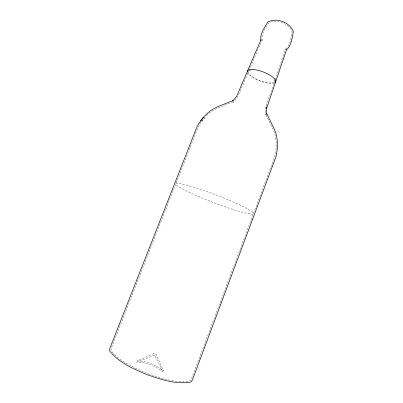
<?xml version="1.0" encoding="UTF-8"?>
<svg xmlns="http://www.w3.org/2000/svg" width="403" height="403" viewBox="0 0 403 403"><rect width="100%" height="100%" fill="white"/><g stroke="black" fill="none" stroke-linecap="round" stroke-linejoin="round"><path stroke-width="0.3" stroke-dasharray="2.02 1.51" d="M274.886 80.388L265.517 107.959L265.401 114.926L265.411 113.661L272.534 128.225C276.962 137.045 277.068 147.422 274.69 156.838L191.46 378.931L190.05 380.86C175.678 383.409 161.119 378.024 147.674 373.531C134.597 367.884 120.165 362.111 111.072 350.61L111.243 348.202L198.044 127.353C202.593 118.779 209.691 111.188 218.849 107.566L233.292 101.752M275.088 79.794L285.601 48.879L284.689 49.836C290.356 46.007 290.82 38.058 292.145 31.902L290.961 29.399M249.059 70.444L262.187 39.857L262.202 41.166C260.59 34.537 265.522 28.296 268.705 22.865C276.1 19.243 285.687 22.633 290.583 28.9M201.616 121.59L204.482 117.998M233.579 101.833L232.999 102.453L237.579 97.204L248.565 71.598A13.888 4.433 21 0 0 263.361 81.769A13.888 4.433 21 0 0 273.708 78.877M274.549 82.927A15.062 4.806 21 0 1 260.252 81.114A15.062 4.806 21 0 1 247.764 72.928M249.356 70.666A13.888 4.433 21 0 1 252.102 70.026M153.941 353.517L137.322 360.922C146.682 361.153 156.414 364.911 163.553 370.967L156.173 354.373L153.941 353.517M154.581 355.189L136.849 362.096C146.224 362.297 155.991 366.07 163.114 372.155L154.581 355.189M191.576 193.4A41.65 4.015 21 0 0 253.321 213.867A41.65 4.015 21 0 0 199.052 188.841A41.65 4.015 21 0 0 191.576 193.4"/><path stroke-width="0.6" d="M266.585 114.256L266.595 113.364L273.622 127.711C278.196 136.803 278.287 147.498 275.823 157.2L192.382 379.999L190.951 382.009C176.136 384.744 161.079 379.425 147.221 374.714C133.695 368.952 118.93 362.801 109.636 350.867L109.843 348.383L196.961 126.864C201.641 118.019 208.935 110.175 218.386 106.452L233.191 100.508M266.585 114.109L266.695 106.951L266.68 108.175L286.593 49.554M260.993 39.69L236.566 96.579L232.667 101.052M200.659 120.895L203.596 117.182M286.563 49.826C291.53 45.504 292.079 37.817 293.364 31.686C289.747 22.261 276.957 17.354 267.945 21.888C264.7 27.439 259.683 33.756 260.917 40.512M247.442 72.056A15.062 4.806 21 0 1 263.34 72.006A15.062 4.806 21 0 1 274.992 82.665"/></g></svg>
